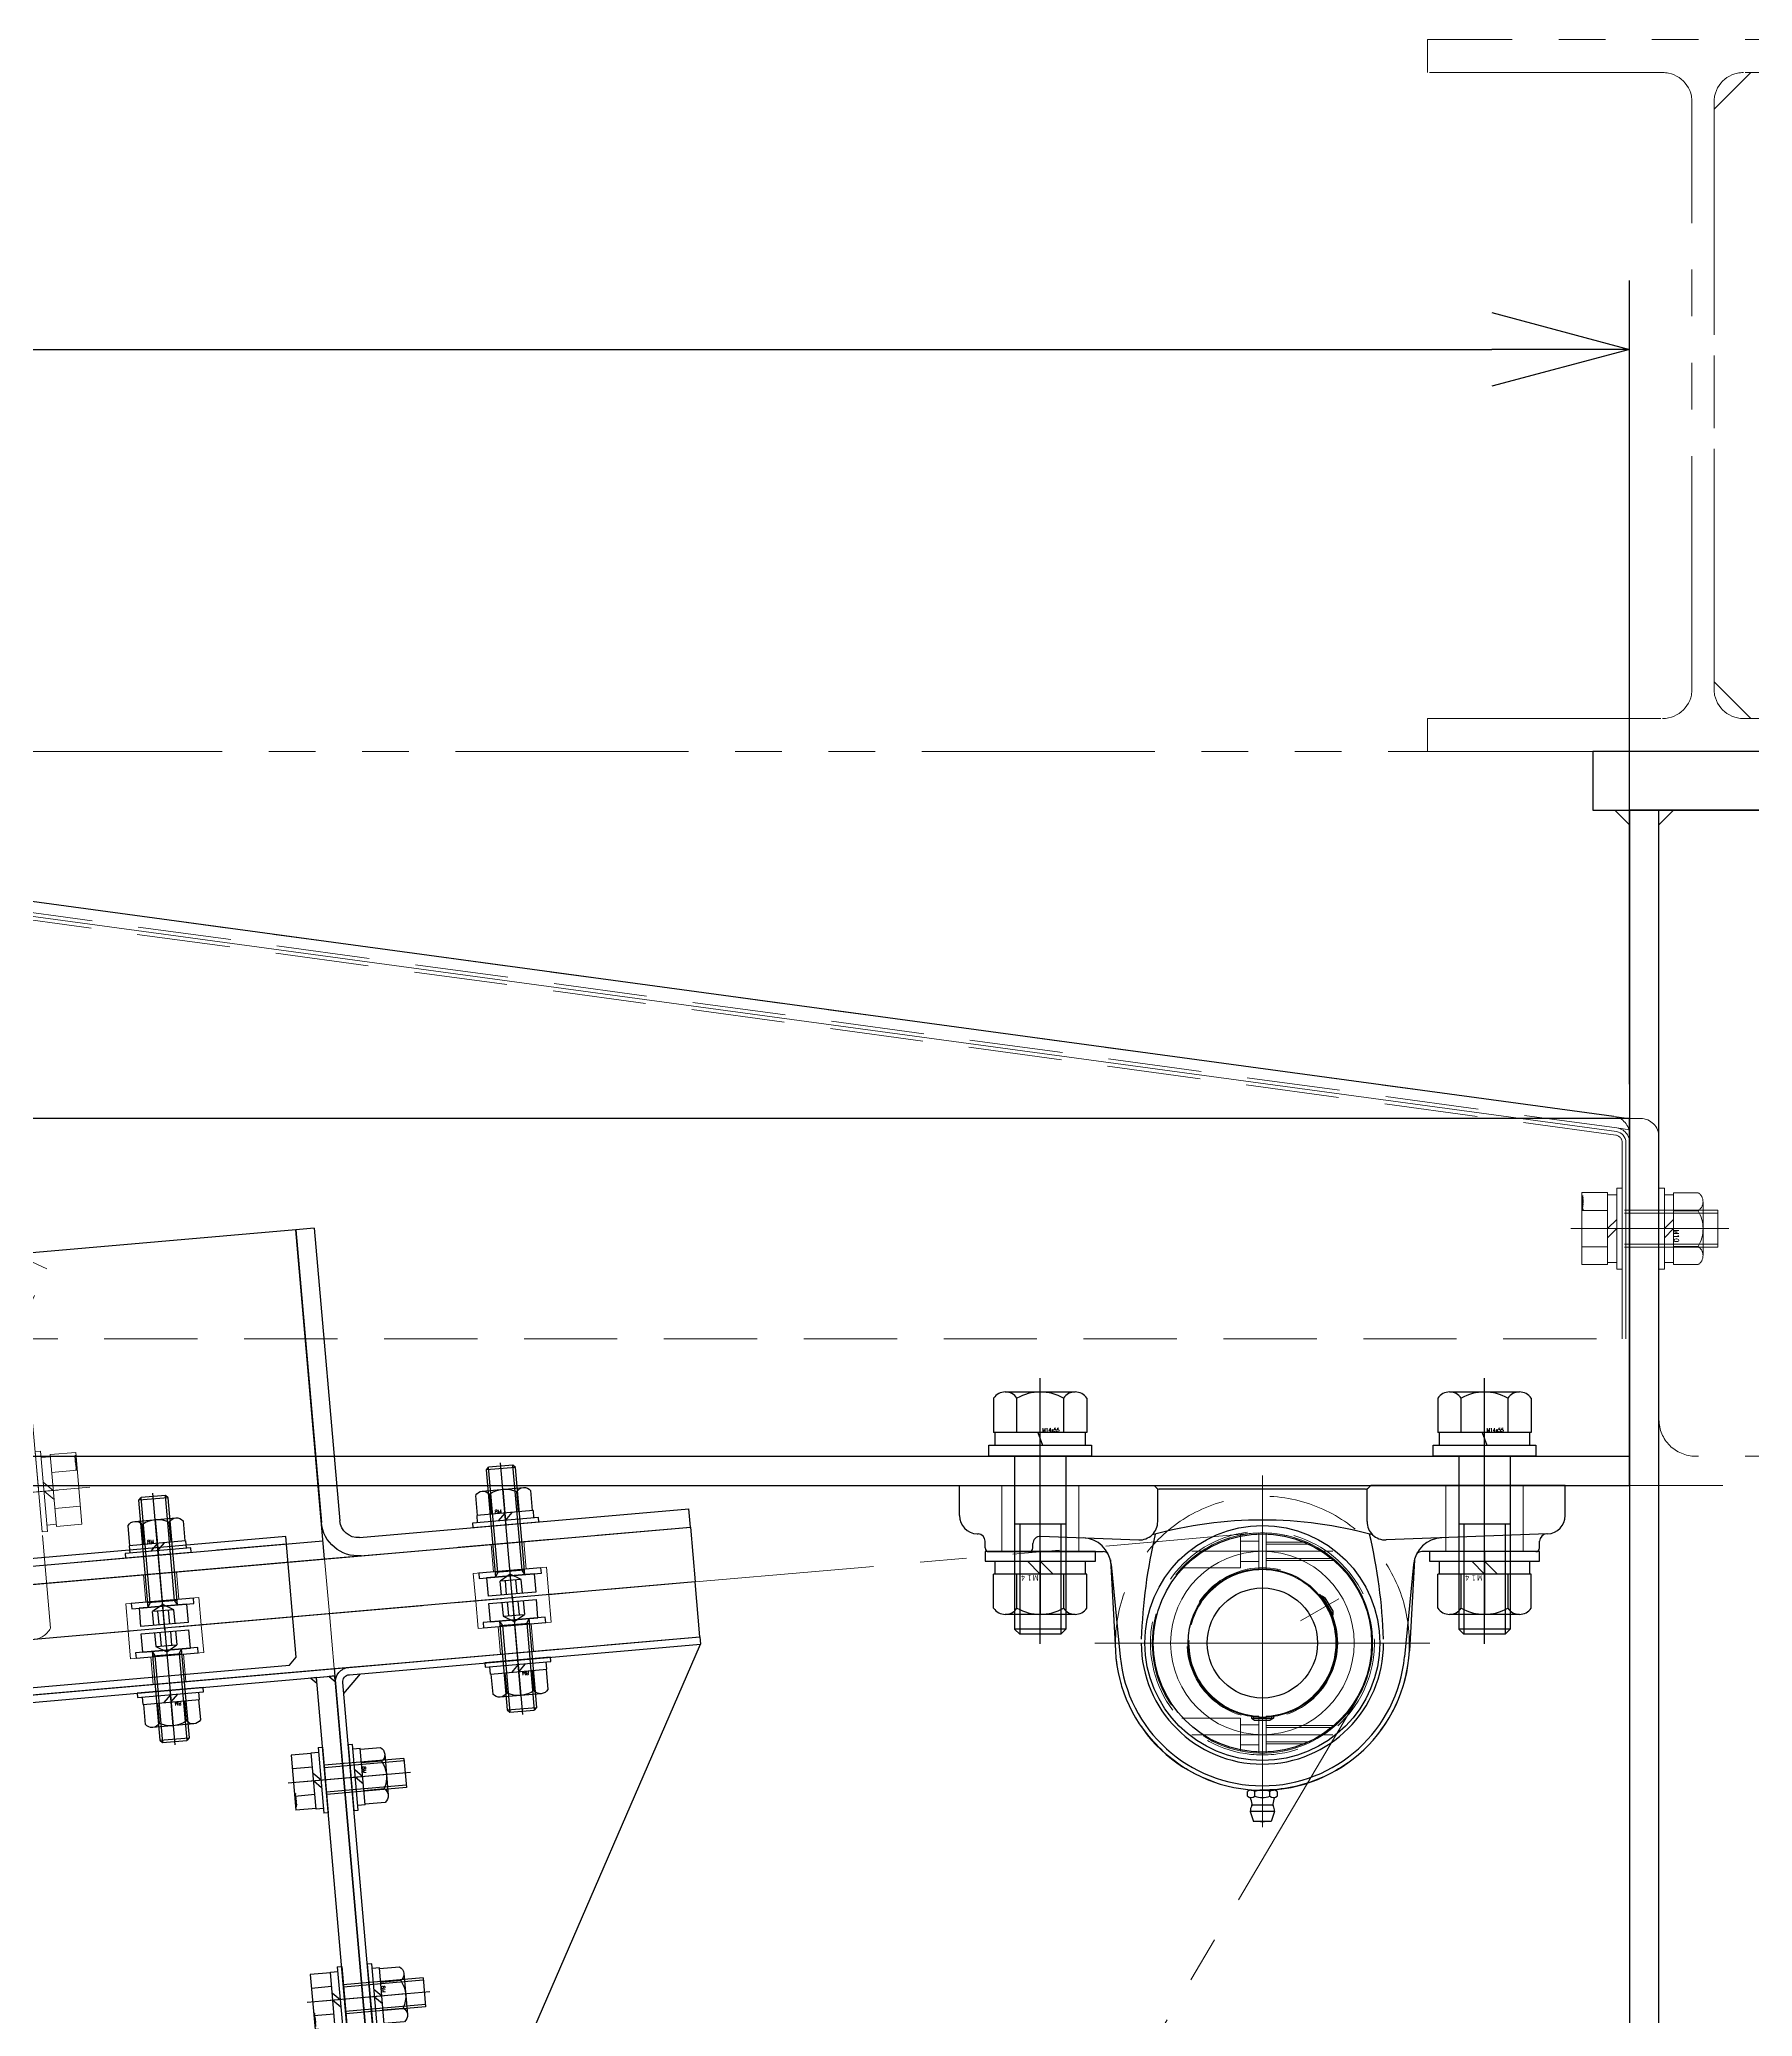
# Model space of a CAD drawing. Header units: millimetres. Extents: x -8731 to 85711, y -14522 to 31379.
# Drawn here: x 72841 to 73307, y 7617 to 8155 of the extents above; entities that cross this region are included whole.
import ezdxf

# ---------------------------------------------------------------- set-up
doc = ezdxf.new("R2010")
doc.units = ezdxf.units.MM
doc.header["$LTSCALE"] = 4
doc.header["$PDMODE"] = 99
doc.header["$PDSIZE"] = 1
for name, pattern in [('CENTER2', [28.575, 19.05, -3.175, 3.175, -3.175]), ('HIDDEN', [9.525, 6.35, -3.175]), ('PHANTOM2', [31.75, 15.875, -3.175, 3.175, -3.175, 3.175, -3.175])]:
    doc.linetypes.add(name, pattern=pattern)
for name, color, linetype, lineweight in [('01_NORMAL', 7, 'Continuous', 25), ('04_HIDDEN', 2, 'HIDDEN', 13), ('05_CENTER', 4, 'CENTER2', 13), ('06_PHANTOM', 2, 'PHANTOM2', 13), ('07_TEXT', 3, 'Continuous', 13), ('08_DIM', 3, 'Continuous', 13)]:
    doc.layers.add(name, color=color, linetype=linetype, lineweight=lineweight)
doc.layers.add('10_DRAFT', color=8, linetype='Continuous', lineweight=0, plot=False)
doc.styles.add('KANJI0', font='txt.shx', dxfattribs={"width": 0.9, "height": 30, "bigfont": 'bigfont'})
doc.styles.add('KSS_TXT', font='txt.shx', dxfattribs={"bigfont": 'extfont2.shx'})
doc.styles.add('KSS_TXT_L', font='txt.shx', dxfattribs={"height": 9, "bigfont": 'extfont2.shx'})
doc.styles.get("Standard").update_dxf_attribs({"font": 'txt.shx', "bigfont": 'extfont2.shx'})
doc.dimstyles.new('KSS_DIM', dxfattribs={"dimscale": 3, "dimtxt": 3, "dimasz": 2.5, "dimexe": 1.25, "dimexo": 0.625, "dimtad": 1, "dimdsep": 46, "dimtxsty": 'KSS_TXT', "dimblk": 'OPEN30', "dimcen": 0, "dimazin": 2, "dimtfac": 0.75, "dimtmove": 0, "dimatfit": 3, "dimldrblk": 'OPEN30', "dimfxl": 1, "dimtolj": 1, "dimarcsym": 0})

# ---------------------------------------------------------------- blocks, each defined once
blk = doc.blocks.new('A$C2A205131_1_1_1')
at = {"color": 0}
for p, q in [((0, 18), (0, -37.63)), ((1025, 18), (0, 18)), ((4.33, -42.59), (1024.33, -181.23))]:
    blk.add_line(p, q, dxfattribs=at)
blk.add_arc((5, -37.63), 5, 180, 262.2597, dxfattribs=at)
at = {"layer": '04_HIDDEN'}
for p, q in [((2, 18), (2, -35.48)), ((3.73, -37.46), (1026.54, -176.48)), ((3.46, -39.44), (1026.27, -178.47))]:
    blk.add_line(p, q, dxfattribs=at)
for radius in [4, 2]:
    blk.add_arc((4, -35.48), radius, 180, 262.2597, dxfattribs=at)
at = {"layer": '05_CENTER'}
blk.add_line((-4.66, -12), (6.66, -12), dxfattribs=at)
at = {"layer": '10_DRAFT'}
for p, q in [((0, -38.97), (0, -35.48)), ((0, -37.63), (0, -42)), ((3.46, -39.44), (0, -38.97)), ((0, -42), (4.33, -42.59))]:
    blk.add_line(p, q, dxfattribs=at)
blk.add_lwpolyline([(1029, -272), (1029, -180.45, 0.375177), (1026.4, -177.47), (3.6, -38.45, -0.375177), (1, -35.48), (1, 18)], format="xyb", dxfattribs=at)
blk = doc.blocks.new('A$C7E374867_2_1')
at = {"color": 0}
for p, q in [((-9.81, 11), (9.81, 11)), ((-9.81, 4), (-9.81, 11)), ((-4.91, 4), (-4.91, 11)), ((4.91, 4), (4.91, 11)), ((9.81, 4), (9.81, 11)), ((-11, 1.5), (11, 1.5)), ((-11, 1.5), (-11, 0)), ((-11, 0), (11, 0)), ((9.81, 4), (-9.81, 4)), ((-9.25, 4), (-9.25, 1.5)), ((0, 1.5), (-2.5, 4)), ((0, 4), (2.5, 1.5)), ((9.25, 1.5), (9.25, 4)), ((11, 0), (11, 1.5))]:
    blk.add_line(p, q, dxfattribs=at)
at = {"color": 0, "linetype": 'CENTER2'}
blk.add_line((0, -29), (0, 14), dxfattribs=at)
at = {"color": 0, "linetype": 'HIDDEN'}
for p, q in [((-5, -26), (-5, 0)), ((-4.19, -26), (-4.19, 0)), ((4.19, -26), (4.19, 0)), ((5, -26), (5, 0)), ((-5, -26), (5, -26))]:
    blk.add_line(p, q, dxfattribs=at)
at = {"layer": '10_DRAFT', "style": 'KSS_TXT_L'}
blk.add_text('BT-M10x30L,SW,PW', height=0.3, dxfattribs=at).set_placement((5.05, 10.66))
blk = doc.blocks.new('M10Nza_1_1_1')
at = {"color": 0}
for p, q in [((-7.35, 12), (7.35, 12)), ((-9.8, 4), (-9.8, 10.69)), ((-4.9, 4), (-4.9, 10.69)), ((4.9, 10.69), (4.9, 4)), ((9.8, 10.69), (9.8, 4)), ((-9.8, 4), (9.8, 4)), ((-9.2, 1.5), (-9.2, 4)), ((0, 1.5), (-2.5, 4)), ((0, 4), (2.5, 1.5)), ((9.2, 4), (9.2, 1.5))]:
    blk.add_line(p, q, dxfattribs=at)
at = {"color": 0, "linetype": 'CENTER2'}
blk.add_line((0, 12), (0, 0), dxfattribs=at)
at = {"color": 0}
blk.add_lwpolyline([(-11, 1.5), (11, 1.5), (11, 0), (-11, 0)], close=True, dxfattribs=at)
for centre, radius, start, end in [((-7.35, 9.06), 2.94, 33.626, 146.374), ((0, 2.2), 9.8, 60, 120), ((7.35, 9.06), 2.94, 33.626, 146.374)]:
    blk.add_arc(centre, radius, start, end, dxfattribs=at)
at = {"layer": '10_DRAFT', "style": 'KSS_TXT'}
blk.add_text('M10', height=1.25, dxfattribs=at).set_placement((0.26, 4.12))
blk = doc.blocks.new('A$C08C40B1A_1')
at = {"layer": '04_HIDDEN'}
blk.add_blockref('A$C2A205131_1_1_1', (-1500, 12), dxfattribs=at)
for name, p, rotation in [('A$C7E374867_2_1', (-1498, 0), 270), ('M10Nza_1_1_1', (-1508, 0), 90)]:
    blk.add_blockref(name, p, dxfattribs=dict(at, rotation=rotation))
blk = doc.blocks.new('MUCAP206Ja_1_1_1')
at = {"color": 0}
for p, q in [((-3.3, 88.8), (-2.4, 91.5)), ((-3.3, 88.8), (3.3, 88.8)), ((-2.8, 87.05), (2.8, 87.05)), ((-2.4, 91.5), (2.4, 91.5)), ((3.3, 88.8), (2.4, 91.5)), ((-4.04, 83.37), (-4.04, 84.63)), ((3.03, 83), (-3.03, 83)), ((-2.02, 84.63), (-2.02, 83.37)), ((2.02, 84.63), (2.02, 83.37)), ((4.04, 84.63), (4.04, 83.37)), ((-3, 63.4), (-2.13, 63.9)), ((3, 63.4), (-3, 63.4)), ((-3, 62.93), (-3, 63.4)), ((-2.45, 63), (-2.45, 63.72)), ((2.13, 63.9), (-2.13, 63.9)), ((3, 63.4), (2.13, 63.9)), ((2.45, 63), (2.45, 63.72)), ((3, 62.93), (3, 63.4)), ((-41.38, 20.25), (-40.04, 45.06)), ((-41.16, 21.47), (-38.73, 46.65)), ((41.16, 21.47), (38.73, 46.65)), ((41.38, 20.25), (40.04, 45.06)), ((-18.84, 35.48), (-19.25, 35.25)), ((-19.25, 35.25), (-16.25, 30.05)), ((-19.25, 35.25), (-19.25, 34.25)), ((-18.63, 34.97), (-19.25, 34.61)), ((-19.25, 34.25), (-17.12, 30.55)), ((-16.25, 30.05), (-17.12, 30.55)), ((-16.18, 30.73), (-16.8, 30.37)), ((-15.84, 30.29), (-16.25, 30.05)), ((-75.5, 17), (-75.5, 15.19)), ((-74.5, 18), (-43.4, 18)), ((74.5, 18), (43.4, 18)), ((62.5, 17), (62.5, 15.82)), ((75.5, 17), (75.5, 15.19)), ((-77.69, 13.18), (-33.69, 14.81)), ((60.43, 13.82), (33.69, 14.81)), ((77.69, 13.18), (77.43, 13.19)), ((-82.5, 8.18), (-82.5, 0)), ((-28.5, 9.81), (-28.5, 1)), ((28.5, 9.81), (28.5, 1)), ((82.5, 8.18), (82.5, 0)), ((-82.5, 0), (-29.5, 0)), ((-29.5, 0), (-28.5, 1)), ((-28.09, 1), (28.09, 1)), ((29.5, 0), (28.5, 1)), ((82.5, 0), (29.5, 0))]:
    blk.add_line(p, q, dxfattribs=at)
for radius in [32, 29.75, 20.25, 15]:
    blk.add_circle((0, 42.9), radius, dxfattribs=at)
for centre, radius, start, end in [((0, 90.01), 1.59, 69.555, 110.445), ((0, 88.8), 3.3, 180, 208.0616), ((-8.79, 87.42), 6, 336.1715, 353.8983), ((-3.62, 86.87), 0.8, 353.8983, 28.0616), ((3.62, 86.87), 0.8, 151.9384, 186.1017), ((8.79, 87.42), 6, 186.1017, 203.8285), ((0, 88.8), 3.3, 331.9384, 0), ((0, 42.9), 40.1, 3.0846, 176.9154), ((0, 42.9), 38.91, 5.5232, 174.4768), ((-3.03, 83.44), 1.56, 49.7398, 130.2602), ((-3.03, 84.56), 1.56, 229.7398, 310.2602), ((0, 79.3), 5.7, 69.2291, 110.7709), ((0, 88.7), 5.7, 249.2291, 290.7709), ((3.03, 83.44), 1.56, 49.7398, 130.2602), ((3.03, 84.56), 1.56, 229.7398, 310.2602), ((0, 42.9), 33, 0, 180), ((112.94, 46.65), 146, 181.901, 193.2451), ((-112.94, 46.65), 146, 346.7549, 358.099), ((-74.5, 17), 1, 90, 180), ((-49.13, 22.24), 8, 272.1211, 354.4768), ((-43.4, 20), 2, 270, 312.599), ((49.13, 22.24), 8, 185.5232, 267.8789), ((43.4, 20), 2, 227.401, 270), ((63.5, 17), 1, 90, 180), ((74.5, 17), 1, 0, 90), ((-77.5, 8.18), 5, 92.1211, 180), ((-77.5, 15.19), 2, 272.1211, 0), ((-33.5, 9.81), 5, 0, 92.1211), ((0, 123.4), 114, 254.7154, 285.2846), ((33.5, 9.81), 5, 87.8789, 180), ((60.5, 15.82), 2, 267.8789, 0), ((77.5, 15.19), 2, 180, 267.8789), ((77.5, 8.18), 5, 0, 87.8789), ((-28.09, 0), 1, 90, 135), ((28.09, 0), 1, 45, 90)]:
    blk.add_arc(centre, radius, start, end, dxfattribs=at)
at = {"layer": '04_HIDDEN', "color": 0}
for p, q in [((-71, 18), (-71, 0)), ((-50, 18), (-50, 0)), ((50, 18), (50, 0)), ((71, 18), (71, 0))]:
    blk.add_line(p, q, dxfattribs=at)
at = {"layer": '05_CENTER', "color": 0}
for p, q in [((0, 93.11), (0, 0)), ((-45.17, 42.9), (45.17, 42.9)), ((-20.78, 30.9), (-10.39, 36.9)), ((-60.5, 23), (-60.5, -5)), ((60.5, 23), (60.5, -5))]:
    blk.add_line(p, q, dxfattribs=at)
at = {"layer": '10_DRAFT'}
blk.add_circle((0, 42.9), 25, dxfattribs=at)
blk = doc.blocks.new('M14Nza_1_1_1')
at = {"color": 0}
for p, q in [((-9.52, 17.1), (9.52, 17.1)), ((-12.7, 15.4), (-12.7, 6.1)), ((-6.35, 6.1), (-6.35, 15.4)), ((6.35, 15.4), (6.35, 6.1)), ((12.7, 15.4), (12.7, 6.1)), ((-12.7, 6.1), (12.7, 6.1)), ((-12.25, 2.6), (-12.25, 6.1)), ((-3.5, 6.1), (0, 2.6)), ((0, 6.1), (3.5, 2.6)), ((12.25, 6.1), (12.25, 2.6))]:
    blk.add_line(p, q, dxfattribs=at)
at = {"color": 0, "linetype": 'CENTER2'}
blk.add_line((0, 0), (0, 17.1), dxfattribs=at)
at = {"color": 0}
blk.add_lwpolyline([(-15, 0), (15, 0), (15, 2.6), (-15, 2.6)], close=True, dxfattribs=at)
for centre, radius, start, end in [((-9.52, 13.29), 3.81, 33.626, 146.374), ((0, 4.4), 12.7, 60, 120), ((9.52, 13.29), 3.81, 33.626, 146.374)]:
    blk.add_arc(centre, radius, start, end, dxfattribs=at)
at = {"layer": '10_DRAFT', "ltscale": 3, "style": 'KANJI0', "width": 0.82}
blk.add_text('Ｍ１４', height=1.5, dxfattribs=at).set_placement((0.39, 6.2))
blk = doc.blocks.new('A$C6FDC4AF3_1_1_1')
at = {"color": 0}
for radius in [40, 30.5, 20.5]:
    blk.add_circle((0, 0), radius, dxfattribs=at)
at = {"layer": '05_CENTER'}
for p, q in [((0, -45.6), (0, 45.6)), ((45.6, 0), (-45.6, 0))]:
    blk.add_line(p, q, dxfattribs=at)
blk = doc.blocks.new('A$C6A332CFA_1_1_1')
at = {"color": 0}
for radius in [30, 20]:
    blk.add_circle((0, 0), radius, dxfattribs=at)
at = {"layer": '01_NORMAL'}
blk.add_circle((0, 0), 15, dxfattribs=at)
at = {"layer": '10_DRAFT'}
for p, q in [((0, -34.46), (0, 34.46)), ((34.46, 0), (-34.46, 0))]:
    blk.add_line(p, q, dxfattribs=at)
blk = doc.blocks.new('SCSPJ40-12a_1_1')
at = {"color": 0}
for p, q in [((-1, 19.97), (-1, 29.98)), ((1, 19.97), (1, 29.98)), ((-1, -19.97), (-1, -29.98)), ((1, -19.97), (1, -29.98))]:
    blk.add_line(p, q, dxfattribs=at)
for radius, start, end in [(30, 91.9102, 268.0898), (30, 271.9102, 88.0898), (20, 92.866, 267.134), (20, 272.866, 87.134)]:
    blk.add_arc((0, 0), radius, start, end, dxfattribs=at)
at = {"layer": '04_HIDDEN', "color": 0}
for p, q in [((-13.18, 26.95), (-1, 26.95)), ((-11.99, 27.5), (-1, 27.5)), ((1, 27.75), (6, 27.75)), ((6, 20.5), (6, 29.39)), ((-19.84, 22.5), (-1, 22.5)), ((-19.2, 23.05), (-1, 23.05)), ((1, 22.25), (6, 22.25)), ((6, 20.5), (21.9, 20.5)), ((6, -20.5), (6, -29.39)), ((6, -20.5), (21.9, -20.5)), ((-19.84, -22.5), (-1, -22.5)), ((-19.2, -23.05), (-1, -23.05)), ((1, -22.25), (6, -22.25)), ((-13.18, -26.95), (-1, -26.95)), ((-11.99, -27.5), (-1, -27.5)), ((1, -27.75), (6, -27.75))]:
    blk.add_line(p, q, dxfattribs=at)
at = {"layer": '05_CENTER', "color": 0}
for p, q in [((0, 32.3), (0, -32.3)), ((-19.19, 25), (19.19, 25)), ((-32.3, 0), (32.3, 0)), ((-19.19, -25), (19.19, -25))]:
    blk.add_line(p, q, dxfattribs=at)
blk = doc.blocks.new('A$C235153E3_1_1')
for name in ['A$C6FDC4AF3_1_1_1', 'A$C6A332CFA_1_1_1']:
    blk.add_blockref(name, (0, 0))
at = {"color": 4}
blk.add_blockref('SCSPJ40-12a_1_1', (0, 0), dxfattribs=at)
blk = doc.blocks.new('A$C3DE3586F_1_1_1')
at = {"color": 0}
for p, q in [((-9.52, 17.5), (9.52, 17.5)), ((-12.7, 15.8), (-12.7, 6.5)), ((-6.35, 6.5), (-6.35, 15.8)), ((6.35, 15.8), (6.35, 6.5)), ((12.7, 15.8), (12.7, 6.5)), ((12.7, 6.5), (-12.7, 6.5)), ((-12.25, 3), (-12.25, 6.5)), ((-0.64, 6.5), (0.64, 3)), ((12.25, 6.5), (12.25, 3)), ((-14, 0), (-14, 3)), ((-14, 3), (14, 3)), ((14, 0), (-14, 0)), ((-7, 0), (-7, -47.1)), ((7, 0), (7, -47.1)), ((14, 3), (14, 0)), ((7, -18.5), (-7, -18.5)), ((-5.6, -18.5), (-5.6, -48.5)), ((5.6, -18.5), (5.6, -48.5)), ((-7, -47.1), (-5.6, -48.5)), ((7, -47.1), (-7, -47.1)), ((7, -47.1), (5.6, -48.5)), ((5.6, -48.5), (-5.6, -48.5))]:
    blk.add_line(p, q, dxfattribs=at)
at = {"color": 0, "linetype": 'CENTER2'}
blk.add_line((0, -51.09), (0, 21.25), dxfattribs=at)
at = {"color": 0}
for centre, radius, start, end in [((-9.52, 13.69), 3.81, 33.626, 146.374), ((0, 4.8), 12.7, 60, 120), ((9.52, 13.69), 3.81, 33.626, 146.374)]:
    blk.add_arc(centre, radius, start, end, dxfattribs=at)
at = {"layer": '10_DRAFT', "ltscale": 3, "style": 'KANJI0', "width": 0.82}
blk.add_text('M14x55', height=1, dxfattribs=at).set_placement((0.53, 6.6))
blk = doc.blocks.new('A$C7A434C01_1_1_1')
at = {"color": 4}
blk.add_blockref('MUCAP206Ja_1_1_1', (0, -72.9), dxfattribs=at)
at = {"rotation": 180}
for p in [(-60.5, -80.9), (60.5, -80.9)]:
    blk.add_blockref('A$C3DE3586F_1_1_1', p, dxfattribs=at)
for p in [(-60.5, -54.9), (60.5, -54.9)]:
    blk.add_blockref('M14Nza_1_1_1', p)
at = {"layer": '04_HIDDEN'}
blk.add_blockref('A$C235153E3_1_1', (0, -30), dxfattribs=at)
blk = doc.blocks.new('KK07194150698_1_1_1')
for p, q in [((-75, 194), (75, 194)), ((-75, 185), (-75, 194)), ((75, 185), (75, 194)), ((-75, 185), (-11, 185)), ((11, 185), (75, 185)), ((-3, 177), (-3, 17)), ((3, 17), (3, 177)), ((-11, 9), (-75, 9)), ((-75, 9), (-75, 0)), ((75, 9), (11, 9)), ((75, 0), (75, 9)), ((-75, 0), (75, 0))]:
    blk.add_line(p, q)
for centre, start, end in [((-11, 177), 0, 90), ((11, 177), 90, 180), ((-11, 17), 270, 0), ((11, 17), 180, 270)]:
    blk.add_arc(centre, 8, start, end)
at = {"flags": 3}
blk.add_attdef('PARAM', (0, 0), '', height=1, dxfattribs=at)
blk = doc.blocks.new('_Open30')
at = {"color": 0, "linetype": 'ByBlock', "lineweight": -2}
for p, q in [((-1, 0.268), (0, 0)), ((0, 0), (-1, -0.268)), ((0, 0), (-1, 0))]:
    blk.add_line(p, q, dxfattribs=at)
blk = doc.blocks.new('*D4588')
at = {"layer": '07_TEXT', "color": 0, "lineweight": -2, "transparency": 16777216}
for p, q in [((72245.94, 8060.74), (72245.94, 8089.68)), ((73273.94, 7870.74), (73273.94, 8089.68)), ((72283.44, 8070.93), (73236.44, 8070.93))]:
    blk.add_line(p, q, dxfattribs=at)
at = {"layer": 'Defpoints', "color": 0, "transparency": 16777216}
for p in [(73273.94, 8070.93), (72245.94, 8051.37), (73273.94, 7861.37)]:
    blk.add_point(p, dxfattribs=at)
at = {"layer": '07_TEXT', "color": 0, "lineweight": -2, "transparency": 16777216, "xscale": 37.5, "yscale": 37.5, "zscale": 37.5, "rotation": 180}
blk.add_blockref('_Open30', (72245.94, 8070.93), dxfattribs=at)
at = {"layer": '07_TEXT', "color": 0, "lineweight": -2, "transparency": 16777216, "xscale": 37.5, "yscale": 37.5, "zscale": 37.5}
blk.add_blockref('_Open30', (73273.94, 8070.93), dxfattribs=at)
at = {"layer": '07_TEXT', "color": 0, "transparency": 16777216, "insert": (72759.94, 8102.81), "char_height": 45, "attachment_point": 5, "style": 'KSS_TXT'}
blk.add_mtext('\\A1;1028', dxfattribs=at)
blk = doc.blocks.new('A$C448B04A9_1_1_1')
at = {"color": 0}
for p, q in [((3, 100), (0, 100)), ((0, 0), (0, 100)), ((8, 18), (8, 95)), ((95, 8), (18, 8)), ((0, 0), (100, 0)), ((100, 3), (100, 0))]:
    blk.add_line(p, q, dxfattribs=at)
for centre, radius, start, end in [((3, 95), 5, 0, 90), ((18, 18), 10, 180, 270), ((95, 3), 5, 0, 90)]:
    blk.add_arc(centre, radius, start, end, dxfattribs=at)
blk = doc.blocks.new('A$C2B5B3F11_1_1_1')
at = {"color": 0}
for p, q in [((2558, -950), (2558, -16)), ((50, -192), (2550, -192))]:
    blk.add_line(p, q, dxfattribs=at)
for points in [[(2660, 0), (2540, 0), (2540, -16), (2660, -16)], [(2550, -950), (2650, -950), (2650, -16), (2550, -16)], [(50, -200), (2550, -200), (2550, -100), (50, -100)]]:
    blk.add_lwpolyline(points, close=True, dxfattribs=at)
at = {"layer": '05_CENTER'}
for p, q in [((2536.64, -130), (2571.04, -130)), ((2389.5, -210.96), (2389.5, -181.35)), ((2510.5, -210.96), (2510.5, -181.35))]:
    blk.add_line(p, q, dxfattribs=at)
at = {"layer": '08_DIM'}
for points in [[(2550, -16), (2546, -16), (2550, -20), (2550, -20)], [(2558, -16), (2562, -16), (2558, -20), (2558, -20)]]:
    blk.add_lwpolyline(points, close=True, dxfattribs=at)
at = {"layer": '04_HIDDEN'}
blk.add_blockref('A$C448B04A9_1_1_1', (2550, -200), dxfattribs=at)
blk = doc.blocks.new('A$C630344D5_1_1_1')
at = {"color": 0}
blk.add_lwpolyline([(1160, 150.2), (280, 150.2, -0.037623), (275.52, 150.54), (28.38, 187.87, 1.096072), (6.32, -189.89), (309, -179.82, -0.030069), (312.61, -179.91), (1997.39, -326.79, 0.610481), (2025.81, -281.61), (1921.29, -105.09, -0.309422), (1923.51, -71.27), (2106.95, 162.34, 0.68117), (2034, 286.77), (1164.64, 150.56, -0.038872), (1160, 150.2)], format="xyb", dxfattribs=at)
at = {"layer": '10_DRAFT'}
for p, q in [((2000, -302.33), (2000, -291.47)), ((2005.43, -296.9), (1994.57, -296.9))]:
    blk.add_line(p, q, dxfattribs=at)
blk = doc.blocks.new('A$C718D1E7B_1_1_1')
at = {"color": 0}
blk.add_lwpolyline([(0, -50), (0, 50), (-15, 50), (-15, -50)], close=True, dxfattribs=at)
at = {"layer": '04_HIDDEN'}
for p, q in [((-7.5, 10), (-15, 10)), ((-7.5, -10), (-7.5, 10)), ((-7.5, 4.5), (0, 4.5)), ((-7.5, -4.5), (0, -4.5)), ((-15, -10), (-7.5, -10))]:
    blk.add_line(p, q, dxfattribs=at)
at = {"layer": '05_CENTER'}
blk.add_line((-22.32, 0), (6.98, 0), dxfattribs=at)
blk = doc.blocks.new('A$C26F8307A_1_1_1')
at = {"color": 0}
blk.add_lwpolyline([(-650, 0), (50, 0), (50, -15), (-650, -15)], close=True, dxfattribs=at)
at = {"layer": '04_HIDDEN'}
for p, q in [((-624.5, -7.5), (-624.5, 0)), ((-615.5, -7.5), (-615.5, 0)), ((-449.5, -7.5), (-449.5, 0)), ((-440.5, -7.5), (-440.5, 0)), ((-274.5, -7.5), (-274.5, 0)), ((-265.5, -7.5), (-265.5, 0)), ((-99.5, -7.5), (-99.5, 0)), ((-90.5, -7.5), (-90.5, 0)), ((-4.5, -7.5), (-4.5, 0)), ((4.5, -7.5), (4.5, 0)), ((-630, -7.5), (-610, -7.5)), ((-630, -15), (-630, -7.5)), ((-610, -7.5), (-610, -15)), ((-455, -7.5), (-435, -7.5)), ((-455, -15), (-455, -7.5)), ((-435, -7.5), (-435, -15)), ((-280, -7.5), (-260, -7.5)), ((-280, -15), (-280, -7.5)), ((-260, -7.5), (-260, -15)), ((-105, -7.5), (-85, -7.5)), ((-105, -15), (-105, -7.5)), ((-85, -7.5), (-85, -15)), ((-10, -7.5), (10, -7.5)), ((-10, -15), (-10, -7.5)), ((10, -7.5), (10, -15))]:
    blk.add_line(p, q, dxfattribs=at)
at = {"layer": '05_CENTER'}
for p, q in [((-620, -22.32), (-620, 6.98)), ((-445, -22.32), (-445, 6.98)), ((-270, -22.32), (-270, 6.98)), ((-95, -22.32), (-95, 6.98)), ((0, -22.32), (0, 6.98))]:
    blk.add_line(p, q, dxfattribs=at)
blk = doc.blocks.new('A$C79C01DD0_1_1_1')
at = {"color": 0}
for p, q in [((-10, 113), (-10, 115)), ((-48, 108), (-43, 113)), ((-48, 111), (-48, 4)), ((-10, 113), (-46, 113)), ((-10, 113), (50, 2)), ((-48, 7), (-43, 2)), ((-46, 2), (50, 2))]:
    blk.add_line(p, q, dxfattribs=at)
blk.add_lwpolyline([(-10, 115), (-46, 115, 0.414214), (-50, 111), (-50, 4, 0.414214), (-46, 0), (50, 0), (50, 2)], format="xyb", dxfattribs=at)
for centre, start, end in [((-46, 111), 90, 180), ((-46, 4), 180, 270)]:
    blk.add_arc(centre, 2, start, end, dxfattribs=at)
at = {"layer": '05_CENTER'}
for p, q in [((-55.8, 90), (-42.11, 90)), ((-55.8, 30), (-42.11, 30)), ((0, -5.61), (0, 7.61))]:
    blk.add_line(p, q, dxfattribs=at)
blk = doc.blocks.new('A$C21297E54_1_1_1')
at = {"color": 0}
for p, q in [((520, 115), (-25, 115)), ((-25, 115), (-25, 113)), ((520, 0), (520, 115)), ((520, 113), (-25, 113)), ((-25, 110), (-25, 113)), ((-80, 55), (-80, 0)), ((-80, 2), (520, 2)), ((-80, 0), (520, 0))]:
    blk.add_line(p, q, dxfattribs=at)
at = {"color": 3}
for points in [[(37, 113), (35.5, 113), (35.5, 113), (37, 111.5)], [(40, 113), (41.5, 113), (41.5, 113), (40, 111.5)], [(197, 113), (195.5, 113), (195.5, 113), (197, 111.5)], [(200, 113), (201.5, 113), (201.5, 113), (200, 111.5)], [(356.81, 113), (355.31, 113), (355.31, 113), (356.81, 111.5)], [(360, 113), (361.5, 113), (361.5, 113), (360, 111.5)], [(515, 113), (513.5, 113), (513.5, 113), (515, 111.5)], [(520, 113), (518.5, 113), (518.5, 113), (520, 111.5)], [(37, 2), (35.5, 2), (35.5, 2), (37, 3.5)], [(40, 2), (41.5, 2), (41.5, 2), (40, 3.5)], [(197, 2), (195.5, 2), (195.5, 2), (197, 3.5)], [(200, 2), (201.5, 2), (201.5, 2), (200, 3.5)], [(356.81, 2), (355.31, 2), (355.31, 2), (356.81, 3.5)], [(360, 2), (361.5, 2), (361.5, 2), (360, 3.5)], [(515, 2), (513.5, 2), (513.5, 2), (515, 3.5)], [(520, 2), (518.5, 2), (518.5, 2), (520, 3.5)]]:
    blk.add_lwpolyline(points, close=True, dxfattribs=at)
at = {"color": 0}
for points in [[(40, 113), (37, 113), (37, 2), (40, 2)], [(200, 113), (197, 113), (197, 2), (200, 2)], [(360, 113), (356.81, 113), (356.81, 2), (360, 2)], [(520, 113), (515, 113), (515, 2), (520, 2)]]:
    blk.add_lwpolyline(points, close=True, dxfattribs=at)
for centre, radius in [((-55.41, 85.41), 4.5), ((5.41, 85.41), 4.5), ((70, 65), 6), ((90, 65), 6), ((110, 65), 6), ((130, 65), 6), ((-55.41, 24.59), 4.5), ((5.41, 24.59), 4.5)]:
    blk.add_circle(centre, radius, dxfattribs=at)
blk.add_arc((-25, 55), 55, 90, 180.0003, dxfattribs=at)
at = {"layer": '04_HIDDEN'}
for p, q in [((197, 99), (200, 99)), ((197, 87), (200, 87))]:
    blk.add_line(p, q, dxfattribs=at)
at = {"layer": '05_CENTER'}
for p, q in [((135, 118.15), (135, 109.82)), ((415, 118.15), (415, 109.82)), ((-25, 3.39), (-25, 106.61)), ((191.62, 93), (205.22, 93)), ((-49.31, 79.31), (-61.5, 91.5)), ((-0.69, 79.31), (11.5, 91.5)), ((509.2, 90), (525.89, 90)), ((70, 55.07), (70, 74.93)), ((90, 55.07), (90, 74.93)), ((110, 55.07), (110, 74.93)), ((130, 55.07), (130, 74.93)), ((79.93, 65), (60.07, 65)), ((99.93, 65), (80.07, 65)), ((119.93, 65), (100.07, 65)), ((139.93, 65), (120.07, 65)), ((26.61, 55), (-76.61, 55)), ((-49.31, 30.69), (-61.5, 18.5)), ((-0.69, 30.69), (11.5, 18.5)), ((509.2, 30), (525.89, 30)), ((-50, -5.61), (-50, 7.61)), ((125, -5.61), (125, 7.61)), ((300, -5.61), (300, 7.61)), ((475, -5.61), (475, 7.61))]:
    blk.add_line(p, q, dxfattribs=at)
blk.add_circle((-25, 55), 43, dxfattribs=at)
blk = doc.blocks.new('M8Nza_1_1_1')
at = {"color": 0}
for p, q in [((-7.5, 8.69), (-7.5, 3.2)), ((5.62, 9.7), (-5.63, 9.7)), ((-3.75, 3.2), (-3.75, 8.69)), ((3.75, 8.69), (3.75, 3.2)), ((7.5, 3.2), (7.5, 8.69)), ((-7.7, 3.2), (7.7, 3.2)), ((-7.7, 3.2), (-7.7, 1.2)), ((0, 1.2), (-2, 3.2)), ((0, 3.2), (2, 1.2)), ((7.7, 3.2), (7.7, 1.2))]:
    blk.add_line(p, q, dxfattribs=at)
at = {"color": 0, "linetype": 'CENTER2'}
blk.add_line((0, 9.7), (0, 0), dxfattribs=at)
at = {"color": 0}
blk.add_lwpolyline([(-9, 1.2), (9, 1.2), (9, 0), (-9, 0)], close=True, dxfattribs=at)
for centre, radius, start, end in [((-5.63, 7.45), 2.25, 33.626, 146.374), ((0, 2.2), 7.5, 60, 120), ((5.62, 7.45), 2.25, 33.626, 146.374)]:
    blk.add_arc(centre, radius, start, end, dxfattribs=at)
at = {"layer": '10_DRAFT', "style": 'KSS_TXT'}
blk.add_text('M8', height=1, dxfattribs=at).set_placement((0.87, 3.27))
blk = doc.blocks.new('A$C46CB4146_1_1_1')
at = {"color": 0}
for p, q in [((-7.51, 8.7), (7.51, 8.7)), ((-7.51, 3.2), (-7.51, 8.7)), ((-3.75, 3.2), (-3.75, 8.7)), ((3.75, 3.2), (3.75, 8.7)), ((7.51, 3.2), (7.51, 8.7)), ((-9, 1.2), (9, 1.2)), ((-9, 1.2), (-9, 0)), ((-7.7, 3.2), (-7.7, 1.2)), ((7.7, 3.2), (-7.7, 3.2)), ((0, 1.2), (-2, 3.2)), ((0, 3.2), (2, 1.2)), ((7.7, 1.2), (7.7, 3.2)), ((9, 0), (9, 1.2)), ((-9, 0), (9, 0))]:
    blk.add_line(p, q, dxfattribs=at)
at = {"color": 0, "linetype": 'CENTER2'}
blk.add_line((0, -23.3), (0, 10.2), dxfattribs=at)
at = {"color": 0, "linetype": 'HIDDEN'}
for p, q in [((-4, -21.8), (-4, 0)), ((-3.32, -21.8), (-3.32, 0)), ((3.32, -21.8), (3.32, 0)), ((4, -21.8), (4, 0)), ((-4, -21.8), (4, -21.8))]:
    blk.add_line(p, q, dxfattribs=at)
at = {"layer": '10_DRAFT', "style": 'KSS_TXT_L'}
blk.add_text('BT-M8x25L,SW,PW', height=0.3, dxfattribs=at).set_placement((2.97, 8.36))
blk = doc.blocks.new('CBS8-20b_1_1')
at = {"color": 0}
for p, q in [((0, 6.5), (-5, 6.5)), ((-5, 6.5), (-5, -6.5)), ((0, 6.5), (0, -6.5)), ((0, 4), (24.32, 4)), ((0.08, 4), (1.25, 3.32)), ((1.25, 4), (1.25, -4)), ((1.25, 3.32), (25, 3.32)), ((24.32, 4), (24.32, -4)), ((24.32, 4), (25, 3.32)), ((25, 3.32), (25, -3.32)), ((0, -4), (24.32, -4)), ((0.08, -4), (1.25, -3.32)), ((1.25, -3.32), (25, -3.32)), ((24.32, -4), (25, -3.32)), ((0, -6.5), (-5, -6.5))]:
    blk.add_line(p, q, dxfattribs=at)
at = {"color": 0, "linetype": 'CENTER2'}
blk.add_line((-6.47, 0), (25.92, 0), dxfattribs=at)
at = {"color": 0, "linetype": 'HIDDEN'}
for p, q in [((-5, 2.89), (-1.2, 2.89)), ((-5, 1.44), (-1.2, 1.44)), ((-1.2, 2.89), (-1.2, -2.89)), ((-1.2, 2.89), (0.47, 0)), ((0.47, 0), (-1.2, -2.89)), ((-5, -1.44), (-1.2, -1.44)), ((-5, -2.89), (-1.2, -2.89)), ((-0.37, -1.44), (-0.37, -1.44)), ((0.05, -0.72), (0.05, -0.72))]:
    blk.add_line(p, q, dxfattribs=at)
blk = doc.blocks.new('A$C2B9527C7_1_1')
at = {"color": 0}
blk.add_lwpolyline([(0, -8.5), (0, 8.5), (1.5, 8.5), (1.5, -8.5)], close=True, dxfattribs=at)
blk = doc.blocks.new('A$C2D9B734A_1_1')
at = {"color": 4}
for name in ['CBS8-20b_1_1', 'A$C2B9527C7_1_1']:
    blk.add_blockref(name, (-1.5, 0), dxfattribs=at)
blk = doc.blocks.new('A$C4B9B0C08_1_1')
for name, p in [('A$C21297E54_1_1_1', (-620, 15)), ('A$C79C01DD0_1_1_1', (-50, 15)), ('A$C26F8307A_1_1_1', (-50, 15)), ('M8Nza_1_1_1', (-145, 17)), ('M8Nza_1_1_1', (-50, 17))]:
    blk.add_blockref(name, p)
for name, p, rotation in [('A$C46CB4146_1_1_1', (-105, 105), 90), ('M8Nza_1_1_1', (-98, 105), 270), ('A$C46CB4146_1_1_1', (-105, 45), 90), ('M8Nza_1_1_1', (-98, 45), 270), ('A$C2D9B734A_1_1', (-145, 7.5), 90), ('A$C2D9B734A_1_1', (-50, 7.5), 90)]:
    blk.add_blockref(name, p, dxfattribs=dict(rotation=rotation))
at = {"layer": '04_HIDDEN', "rotation": 90}
blk.add_blockref('A$C718D1E7B_1_1_1', (-50, 15), dxfattribs=at)
blk = doc.blocks.new('A$C64733929_1_1_1')
at = {"color": 0}
blk.add_lwpolyline([(-850, 0), (-150, 0), (-150, 15), (-850, 15)], close=True, dxfattribs=at)
at = {"layer": '04_HIDDEN'}
for p, q in [((-830, 15), (-830, 7.5)), ((-810, 7.5), (-810, 15)), ((-655, 15), (-655, 7.5)), ((-635, 7.5), (-635, 15)), ((-480, 15), (-480, 7.5)), ((-460, 7.5), (-460, 15)), ((-305, 15), (-305, 7.5)), ((-285, 7.5), (-285, 15)), ((-210, 15), (-210, 7.5)), ((-190, 7.5), (-190, 15)), ((-830, 7.5), (-810, 7.5)), ((-824.5, 7.5), (-824.5, 0)), ((-815.5, 7.5), (-815.5, 0)), ((-655, 7.5), (-635, 7.5)), ((-649.5, 7.5), (-649.5, 0)), ((-640.5, 7.5), (-640.5, 0)), ((-480, 7.5), (-460, 7.5)), ((-474.5, 7.5), (-474.5, 0)), ((-465.5, 7.5), (-465.5, 0)), ((-305, 7.5), (-285, 7.5)), ((-299.5, 7.5), (-299.5, 0)), ((-290.5, 7.5), (-290.5, 0)), ((-210, 7.5), (-190, 7.5)), ((-204.5, 7.5), (-204.5, 0)), ((-195.5, 7.5), (-195.5, 0))]:
    blk.add_line(p, q, dxfattribs=at)
at = {"layer": '05_CENTER'}
for p, q in [((-820, 22.32), (-820, -6.98)), ((-645, 22.32), (-645, -6.98)), ((-470, 22.32), (-470, -6.98)), ((-295, 22.32), (-295, -6.98)), ((-200, 22.32), (-200, -6.98))]:
    blk.add_line(p, q, dxfattribs=at)
blk = doc.blocks.new('A$C73D8729C_1_1_1')
at = {"color": 0}
for p, q in [((510, 0), (600, 0)), ((600, 0), (600, -5)), ((-100, -5), (500, -5)), ((510, -5), (600, -5)), ((500, -90), (500, -10)), ((505, -90), (505, -10)), ((505, -90), (500, -90))]:
    blk.add_line(p, q, dxfattribs=at)
for points in [[(-100, 0), (500, 0), (500, -90), (-95, -90), (-100, -85)], [(-95, -5), (-90, -5), (-90, -85), (-95, -85)], [(205, -5), (210, -5), (210, -85), (205, -85)], [(410, -5), (415, -5), (415, -85), (410, -85)]]:
    blk.add_lwpolyline(points, close=True, dxfattribs=at)
for radius in [10, 5]:
    blk.add_arc((510, -10), radius, 90, 180, dxfattribs=at)
at = {"layer": '04_HIDDEN'}
for p, q in [((-97, -53.39), (-97, -5)), ((-97, -5), (-91, -5)), ((-91, -5), (-91, -53.39)), ((13, -5), (19, -5)), ((13, -53.39), (13, -5)), ((19, -5), (19, -53.39)), ((123, -5), (129, -5)), ((123, -53.39), (123, -5)), ((129, -5), (129, -53.39)), ((218, -53.39), (218, -5)), ((218, -5), (224, -5)), ((224, -5), (224, -53.39)), ((313, -5), (319, -5)), ((313, -53.39), (313, -5)), ((319, -5), (319, -53.39)), ((408, -5), (414, -5)), ((408, -53.39), (408, -5)), ((414, -5), (414, -53.39)), ((-90.2, -56.39), (-73.5, -85.31)), ((19.8, -56.39), (36.5, -85.31)), ((129.8, -56.39), (146.5, -85.31)), ((224.8, -56.39), (241.5, -85.31)), ((319.8, -56.39), (336.5, -85.31)), ((414.8, -56.39), (431.5, -85.31)), ((-95.39, -59.39), (-78.7, -88.31)), ((14.61, -59.39), (31.3, -88.31)), ((124.61, -59.39), (141.3, -88.31)), ((219.61, -59.39), (236.3, -88.31)), ((314.61, -59.39), (331.3, -88.31)), ((409.61, -59.39), (426.3, -88.31)), ((-78.7, -88.31), (-73.5, -85.31)), ((31.3, -88.31), (36.5, -85.31)), ((141.3, -88.31), (146.5, -85.31)), ((236.3, -88.31), (241.5, -85.31)), ((331.3, -88.31), (336.5, -85.31)), ((426.3, -88.31), (431.5, -85.31))]:
    blk.add_line(p, q, dxfattribs=at)
for centre, radius in [((-85, -53.39), 12), ((-85, -53.39), 6), ((25, -53.39), 12), ((25, -53.39), 6), ((135, -53.39), 12), ((135, -53.39), 6), ((230, -53.39), 12), ((230, -53.39), 6), ((325, -53.39), 12), ((325, -53.39), 6), ((420, -53.39), 12), ((420, -53.39), 6)]:
    blk.add_arc(centre, radius, 179.9996, 210, dxfattribs=at)
at = {"layer": '05_CENTER'}
for p, q in [((-70, 5.87), (-70, -10.86)), ((105, 5.87), (105, -10.86)), ((280, 5.87), (280, -10.86)), ((455, 5.87), (455, -10.86)), ((550, 6.09), (550, -11.15)), ((-101.16, -25), (-87.07, -25)), ((8.84, -25), (22.93, -25)), ((118.84, -25), (132.93, -25)), ((213.84, -25), (227.93, -25)), ((308.84, -25), (322.93, -25)), ((403.84, -25), (417.93, -25)), ((403.84, -25), (417.93, -25))]:
    blk.add_line(p, q, dxfattribs=at)
at = {"layer": '10_DRAFT'}
for p, q in [((-97, -56.61), (-97, -53.39)), ((-91, -55), (-91, -53.39)), ((13, -56.61), (13, -53.39)), ((19, -55), (19, -53.39)), ((123, -56.61), (123, -53.39)), ((129, -55), (129, -53.39)), ((218, -56.61), (218, -53.39)), ((224, -55), (224, -53.39)), ((313, -56.61), (313, -53.39)), ((319, -55), (319, -53.39)), ((408, -56.61), (408, -53.39)), ((414, -55), (414, -53.39)), ((-95.39, -59.39), (-97, -56.61)), ((-90.2, -56.39), (-91, -55)), ((14.61, -59.39), (13, -56.61)), ((19.8, -56.39), (19, -55)), ((124.61, -59.39), (123, -56.61)), ((129.8, -56.39), (129, -55)), ((219.61, -59.39), (218, -56.61)), ((224.8, -56.39), (224, -55)), ((314.61, -59.39), (313, -56.61)), ((319.8, -56.39), (319, -55)), ((409.61, -59.39), (408, -56.61)), ((414.8, -56.39), (414, -55))]:
    blk.add_line(p, q, dxfattribs=at)
blk = doc.blocks.new('A$C1A3C2C0C_1_1_1')
at = {"color": 0}
for p, q in [((-9.81, 11), (9.81, 11)), ((-9.81, 4), (-9.81, 11)), ((-4.91, 4), (-4.91, 11)), ((4.91, 4), (4.91, 11)), ((9.81, 4), (9.81, 11)), ((-11, 1.5), (11, 1.5)), ((-11, 1.5), (-11, 0)), ((9.81, 4), (-9.81, 4)), ((-9.25, 4), (-9.25, 1.5)), ((0, 1.5), (-2.5, 4)), ((0, 4), (2.5, 1.5)), ((9.25, 1.5), (9.25, 4)), ((11, 0), (11, 1.5)), ((-11, 0), (11, 0))]:
    blk.add_line(p, q, dxfattribs=at)
at = {"color": 0, "linetype": 'CENTER2'}
blk.add_line((0, -34), (0, 14), dxfattribs=at)
at = {"color": 0, "linetype": 'HIDDEN'}
for p, q in [((-5, -31), (-5, 0)), ((-4.19, -31), (-4.19, 0)), ((4.19, -31), (4.19, 0)), ((5, -31), (5, 0)), ((-5, -31), (5, -31))]:
    blk.add_line(p, q, dxfattribs=at)
at = {"layer": '10_DRAFT', "style": 'KSS_TXT_L'}
blk.add_text('BT-M10x35L,SW,PW', height=0.3, dxfattribs=at).set_placement((5.1, 10.66))
blk = doc.blocks.new('A$C282E06AB_1_1_1')
at = {"color": 0}
blk.add_lwpolyline([(0, 37.32), (0, -24.99), (-10, -24.99), (-10, 37.32)], dxfattribs=at)
blk.add_arc((-5, 34.01), 6, 33.5577, 146.4458, dxfattribs=at)
at = {"layer": '05_CENTER'}
blk.add_line((-15.14, 0), (5.31, 0), dxfattribs=at)
blk = doc.blocks.new('CBSST8-30a_1_1')
at = {"color": 0}
for p, q in [((0, 6.5), (-5, 6.5)), ((-5, 6.5), (-5, -6.5)), ((0, 6.5), (0, -6.5)), ((0, 4), (29.32, 4)), ((0.08, 4), (1.25, 3.32)), ((1.25, 4), (1.25, -4)), ((1.25, 3.32), (30, 3.32)), ((29.32, 4), (29.32, -4)), ((29.32, 4), (30, 3.32)), ((30, 3.32), (30, -3.32)), ((0, -4), (29.32, -4)), ((0.08, -4), (1.25, -3.32)), ((1.25, -3.32), (30, -3.32)), ((29.32, -4), (30, -3.32)), ((0, -6.5), (-5, -6.5))]:
    blk.add_line(p, q, dxfattribs=at)
at = {"color": 0, "linetype": 'CENTER2'}
blk.add_line((-6.47, 0), (30.92, 0), dxfattribs=at)
at = {"color": 0, "linetype": 'HIDDEN'}
for p, q in [((-5, 2.89), (-1.2, 2.89)), ((-5, 1.44), (-1.2, 1.44)), ((-1.2, 2.89), (-1.2, -2.89)), ((-1.2, 2.89), (0.47, 0)), ((0.47, 0), (-1.2, -2.89)), ((-5, -1.44), (-1.2, -1.44)), ((-5, -2.89), (-1.2, -2.89)), ((-0.37, -1.44), (-0.37, -1.44)), ((0.05, -0.72), (0.05, -0.72))]:
    blk.add_line(p, q, dxfattribs=at)
blk = doc.blocks.new('A$C2CD0138C_1_1')
at = {"color": 4}
for name in ['CBSST8-30a_1_1', 'A$C2B9527C7_1_1']:
    blk.add_blockref(name, (-1.5, 0), dxfattribs=at)
blk = doc.blocks.new('A$C3C172AD4_1_1')
at = {"color": 0}
blk.add_lwpolyline([(-13, 33), (383, 33), (385, 31), (385, -2), (-15, -2), (-15, 31)], close=True, dxfattribs=at)
at = {"layer": '04_HIDDEN'}
blk.add_line((-15, 0), (385, 0), dxfattribs=at)
at = {"layer": '05_CENTER'}
for p, q in [((0, -7.34), (0, 5.26)), ((175, -7.34), (175, 5.26))]:
    blk.add_line(p, q, dxfattribs=at)
blk = doc.blocks.new('A$C51047067_1_1')
for name, p, rotation in [('A$C3C172AD4_1_1', (-494.99, -20), 0.0006564203244468038), ('A$C2CD0138C_1_1', (-145, -7.5), 270), ('A$C2CD0138C_1_1', (-50, -7.5), 270), ('M8Nza_1_1_1', (-145, -20), 179.9999999999999), ('M8Nza_1_1_1', (-50, -20), 179.9999999999999)]:
    blk.add_blockref(name, p, dxfattribs=dict(rotation=rotation))
for name, p in [('A$C64733929_1_1_1', (150, -15)), ('A$C73D8729C_1_1_1', (-600, -15))]:
    blk.add_blockref(name, p)
at = {"layer": '04_HIDDEN', "xscale": -1, "rotation": 90}
blk.add_blockref('A$C718D1E7B_1_1_1', (-50, -15), dxfattribs=at)
at = {"layer": '04_HIDDEN'}
for name, rotation in [('A$C282E06AB_1_1_1', 359.999280430585), ('A$C1A3C2C0C_1_1_1', 270.0003597847073)]:
    blk.add_blockref(name, (-176, -40), dxfattribs=dict(at, rotation=rotation))

msp = doc.modelspace()

# ---------------------------------------------------------------- linework, layer by layer
msp.add_line((73269.60934, 7861.95599), (72247.93592, 8000.82422))
at = {"layer": '06_PHANTOM'}
msp.add_line((70033.15322, 7961.36791), (74058.6305, 7961.36791), dxfattribs=at)
msp.add_lwpolyline([(73306.93592, 8146.36791), (73361.93592, 8146.36791), (73361.93592, 7970.36791), (73306.93592, 7970.36791), (73296.93592, 7980.36791), (73296.93592, 8136.36791)], close=True, dxfattribs=at)

# ---------------------------------------------------------------- block references
at = {"rotation": 180}
for name, p in [('A$C08C40B1A_1', (71773.93592, 7831.36791)), ('A$C7A434C01_1_1_1', (73173.93592, 7688.46791))]:
    msp.add_blockref(name, p, dxfattribs=at)
msp.add_blockref('A$C2B5B3F11_1_1_1', (70723.93592, 7961.36791))
at = {"xscale": -1}
for name, rotation in [('A$C51047067_1_1', 184.9822464020458), ('A$C4B9B0C08_1_1', 184.9822464020457)]:
    msp.add_blockref(name, (73019.44644, 7735.1139), dxfattribs=dict(at, rotation=rotation))
at = {"layer": '06_PHANTOM', "xscale": -1}
msp.add_blockref('KK07194150698_1_1_1', (73293.93592, 7961.36791), dxfattribs=at)
at = {"layer": '06_PHANTOM', "color": 6, "xscale": -1, "rotation": 180}
msp.add_blockref('A$C630344D5_1_1_1', (71173.93592, 7421.56791), dxfattribs=at)

# ---------------------------------------------------------------- dimensions: what is measured, and where the dimension line sits
at = {"layer": '07_TEXT', "color": 1}
dim = msp.add_linear_dim(base=(73273.93592, 8070.93029), p1=(72245.93592, 8051.36791), p2=(73273.93592, 7861.36791), dimstyle='KSS_DIM', override={"dimscale": 15}, dxfattribs=at)
dim.commit()
dim.dimension.update_dxf_attribs({"geometry": '*D4588', "text_midpoint": (72759.93592, 8102.80529)})

doc.saveas('drawing.dxf')
